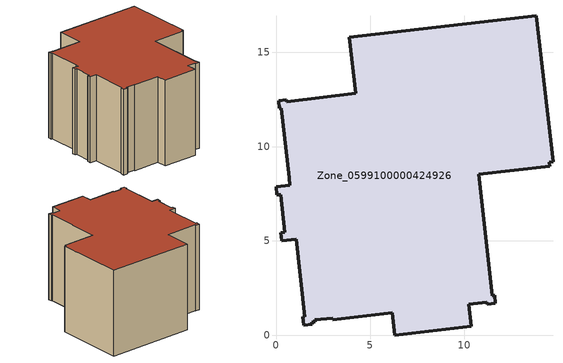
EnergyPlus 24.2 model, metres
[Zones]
Zone_0599100000424926
 floor ground (C_G): 0.56,12.49 0.57,12.38 4.23,12.83 3.89,15.81 13.83,16.94 14.71,9.21 14.5,9.17 14.53,8.97 10.76,8.54 11.49,2.09 11.6,2.1 11.65,1.68 11.21,1.62 11.2,1.74 10.23,1.62 10.36,0.46 6.31,0 6.17,1.17 3.01,0.81 3,0.89 2.07,0.81 2.08,0.7 1.91,0.69 1.92,0.58 1.48,0.53 1.43,0.96 1.54,0.97 1.07,5.08 0.31,5 0.26,5.42 0.48,5.45 0.26,7.46 0.04,7.44 0,7.86 0.74,7.94 0.7,8.34 0.28,12.05 0.17,12.04 0.13,12.45 z0
 wall outside (C_F): 0.13,12.45 0.17,12.04 0.28,12.05 0.7,8.34 0.74,7.94 0,7.86 0.04,7.44 0.26,7.46 0.48,5.45 0.26,5.42 0.31,5 1.07,5.08 1.54,0.97 1.43,0.96 1.48,0.53 1.92,0.58 1.91,0.69 2.08,0.7 2.07,0.81 3,0.89 3.01,0.81 6.17,1.17 6.31,0 10.36,0.46 10.23,1.62 11.2,1.74 11.21,1.62 11.65,1.68 11.6,2.1 11.49,2.09 10.76,8.54 14.53,8.97 14.5,9.17 14.71,9.21 13.83,16.94 3.89,15.81 4.23,12.83 0.57,12.38 0.56,12.49 0.13,12.45 z0:9.79
 roof outside (C_R): 0.28,12.05 0.7,8.34 0.74,7.94 0,7.86 0.04,7.44 0.26,7.46 0.48,5.45 0.26,5.42 0.31,5 1.07,5.08 1.54,0.97 1.43,0.96 1.48,0.53 1.92,0.58 1.91,0.69 2.08,0.7 2.07,0.81 3,0.89 3.01,0.81 6.17,1.17 6.31,0 10.36,0.46 10.23,1.62 11.2,1.74 11.21,1.62 11.65,1.68 11.6,2.1 11.49,2.09 10.76,8.54 14.53,8.97 14.5,9.17 14.71,9.21 13.83,16.94 3.89,15.81 4.23,12.83 0.57,12.38 0.56,12.49 0.13,12.45 0.17,12.04 z9.79
[BUILDING]
Pand.0599100000424926: North Axis=0; Terrain=City; Loads Convergence Tolerance Value=0.04; Temperature Convergence Tolerance Value=0.4; Solar Distribution=FullExterior; Maximum Number of Warmup Days=25; Minimum Number of Warmup Days=1
[Site:Location]
Rotterdam.The.Hague.AP_ZH_NLD Design_Conditions: Latitude=51.96; Longitude=4.45; Time Zone=1; Elevation=-4.5
[SITE:GROUNDTEMPERATURE:BUILDINGSURFACE]
18, 18, 18, 18, 18, 18, 18, 18, 18, 18, 18, 18
[MATERIAL] Thermal Absorptance=0.9; Solar Absorptance=0.7; Visible Absorptance=0.7
Name | Roughness | Thickness | Conductivity | Density | Specific Heat
G.D.2006-2014 | MediumSmooth | 0.15 | 0.06 | 540 | 1210
F.D.2006-2014 | Rough | 0.3 | 0.12 | 1920 | 840
R.D.2006-2014 | MediumRough | 0.2 | 0.08 | 1500 | 1000
[CONSTRUCTION]
C_G: G.D.2006-2014
C_F: F.D.2006-2014
C_R: R.D.2006-2014
[ZONE]
Zone_0599100000424926: Type=1; Multiplier=1; Ceiling Height=Autocalculate; Volume=Autocalculate; Floor Area=autocalculate; Part of Total Floor Area=Yes
[ZONEINFILTRATION:DESIGNFLOWRATE]
Infil_Zone_0599100000424926: Zone or ZoneList or Space or SpaceList=Zone_0599100000424926; Schedule=AlwaysOn; Design Flow Rate Calculation Method=Flow/Area; Flow Rate per Floor Area=0.0021; Constant Term Coefficient=1; Temperature Term Coefficient=0; Velocity Term Coefficient=0; Velocity Squared Term Coefficient=0
[HVACTEMPLATE:ZONE:IDEALLOADSAIRSYSTEM]
Zone_0599100000424926: Maximum Heating Supply Air Temperature=50; Minimum Cooling Supply Air Temperature=13; Maximum Heating Supply Air Humidity Ratio=0.0156; Minimum Cooling Supply Air Humidity Ratio=0.0077; Heating Limit=NoLimit; Cooling Limit=NoLimit; Dehumidification Control Type=ConstantSensibleHeatRatio; Cooling Sensible Heat Ratio=0.7; Dehumidification Setpoint=60; Humidification Control Type=None; Humidification Setpoint=30; Outdoor Air Method=None; Outdoor Air Flow Rate per Person=0.00944; Outdoor Air Flow Rate per Zone Floor Area=0; Outdoor Air Flow Rate per Zone=0; Demand Controlled Ventilation Type=None; Outdoor Air Economizer Type=NoEconomizer; Heat Recovery Type=None; Sensible Heat Recovery Effectiveness=0.7; Latent Heat Recovery Effectiveness=0.65
[ZONECONTROL:THERMOSTAT]
ThermostatControl_Zone_0599100000424926: Zone or ZoneList=Zone_0599100000424926; Control Type Schedule=DualSetpointControlType; Control 1=Thermostat_Zone_0599100000424926; Temperature Difference Between Cutout And Setpoint=0
[THERMOSTATSETPOINT:DUALSETPOINT]
Thermostat_Zone_0599100000424926: Heating Setpoint Temperature Schedule=HeatingSetpoint_Zone_0599100000424926; Cooling Setpoint Temperature Schedule=CoolingSetpoint_Zone_0599100000424926
[SCHEDULE:COMPACT]
HeatingSetpoint_Zone_0599100000424926: Through: 12/31, For: AllDays, Until: 24:00, 21
CoolingSetpoint_Zone_0599100000424926: Through: 12/31, For: AllDays, Until: 24:00, 24
DualSetpointControlType: Through: 12/31, For: AllDays, Until: 24:00, 4
AlwaysOn: Through: 12/31, For: AllDays, Until: 24:00, 1
